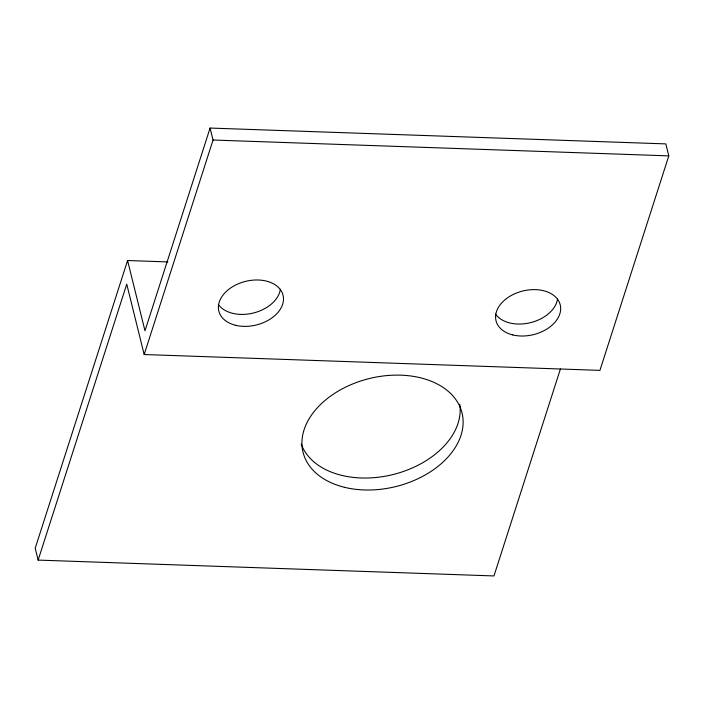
<?xml version="1.0" encoding="UTF-8"?>
<svg xmlns="http://www.w3.org/2000/svg" width="704" height="704" viewBox="0 0 704 704"><rect width="100%" height="100%" fill="white"/><g stroke="black" fill="none" stroke-linecap="round" stroke-linejoin="round"><path stroke-width="1.06" d="M167.842 261.923L127.574 260.515L35.2 548.24L38.139 560.094L493.97 575.942L560.419 368.984M38.139 560.094L126.738 284.152L144.17 354.534L599.931 370.374L668.8 155.874L665.834 143.898L210.074 128.058L144.989 330.792L127.574 260.515M144.17 354.534L213.048 140.026L210.074 128.058M213.048 140.026L668.8 155.874M459.73 404.219A81.893 55.616 -13.9 0 1 393.316 474.47A81.893 55.616 -13.9 0 1 301.215 444.03M557.55 298.91A33.07 22.458 -13.9 0 1 530.411 322.687A33.07 22.458 -13.9 0 1 495.484 314.081M280.377 289.282A33.07 22.458 -13.9 0 1 253.238 313.051A33.07 22.458 -13.9 0 1 218.31 304.445M344.423 487.291A81.893 55.616 -13.9 0 0 463.1 420.332A81.893 55.616 -13.9 0 0 340.076 390.042A81.893 55.616 -13.9 0 0 344.423 487.291M512.732 334.919A33.07 22.458 -13.9 0 0 560.666 307.886A33.07 22.458 -13.9 0 0 510.981 295.645A33.07 22.458 -13.9 0 0 512.732 334.919M235.558 325.283A33.07 22.458 -13.9 0 0 283.483 298.25A33.07 22.458 -13.9 0 0 233.798 286.009A33.07 22.458 -13.9 0 0 235.558 325.283"/></g></svg>
